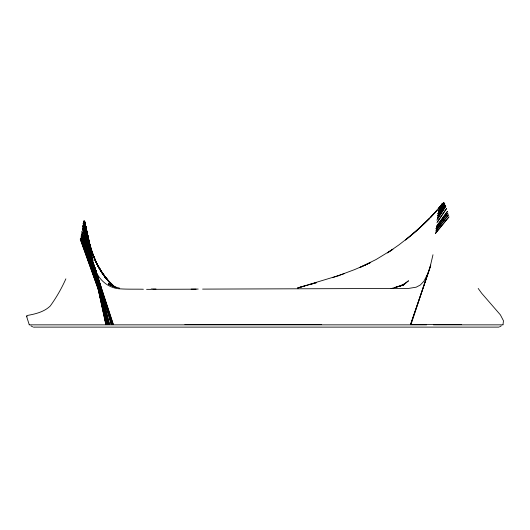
<?xml version="1.0" encoding="UTF-8"?>
<svg xmlns="http://www.w3.org/2000/svg" width="530" height="530" viewBox="0 0 530 530"><rect width="100%" height="100%" fill="white"/><g stroke="black" fill="none" stroke-linecap="round" stroke-linejoin="round"><path stroke-width="0.79" d="M503.023 324.599L503.46 320.763L500.386 314.86L481.677 293.276L478.192 288.446M432.983 254.764L429.697 268.723L410.545 324.599L430.744 265.099L410.949 324.599M428.485 272.261L423.947 281.191L420.31 285.027L416.143 287.2L408.676 288.419L202.606 289.108M424.119 223.753L429.784 218.294L418.031 229.569L437.217 210.331L430.227 217.85L442.868 203.262L438.621 211.304L442.868 203.262L438.946 208.058L442.57 203.54L438.409 211.609L441.053 205.653L441.967 204.242L438.409 211.715M438.429 211.589L441.053 205.653M65.872 278.846C61.593 288.406 56.365 297.595 50.198 306.068C44.069 311.938 35.523 313.979 27.427 315.443A398.076 10.593 2.5 0 0 26.5 316.105L29.196 324.599M438.615 211.132L441.358 205.123L438.529 211.099M439.039 210.152L441.967 204.242L439.741 207.217L442.272 203.871L438.953 208.157L442.57 203.54L438.529 211.662M438.409 212.391L443.438 202.924L438.708 211.609M438.568 212.298L443.716 202.884L438.403 212.245M437.873 213.683L443.988 202.95L438.608 212.252M437.614 215.988L444.816 203.924L437.535 215.922M437.621 217.929L445.445 205.296L437.475 217.85M436.852 220.135L445.803 206.203L437.647 218.671M436.925 222.819L446.585 208.476L437.674 221.381M436.428 226.767L447.459 211.351L436.674 226.005M439.741 207.217L441.662 204.66M436.031 228.867L447.929 213.02L435.938 228.774M435.72 231.173L448.44 214.842L436.177 230.338M435.461 233.492L448.99 216.81L435.315 233.392M423.748 224.097L405.503 240.024L417.368 230.139L411.585 234.975M402.714 285.604L404.569 284.08L402.535 285.557M404.118 284.371L408.557 280.774L402.568 285.14L405.781 283.232L400.488 285.942L403.694 284.484L394.678 287.638L401.104 285.75L391.074 288.605M411.161 235.353L399.05 244.794L387.41 252.909L392.916 249.246L376.075 259.521L359.671 267.59L370.748 262.43L365.13 265.093M499.538 326.864L501.281 325.857M365.336 264.993L354.497 269.637L338.021 275.792L344.109 273.692M332.436 277.7L338.61 275.587L297.575 287.989L316.456 282.669L309.838 284.531M298.118 287.79L304.333 286.087M196.093 289.181L152.633 289.307M184.904 324.599L321.551 324.599M410.399 324.599L461.325 324.599M29.196 324.85L426.59 324.85M433.427 324.85L503.023 324.85M33.377 327.116L34.642 327.116M35.119 327.116L498.876 327.116M143.385 289.241C135.885 289.049 128.366 289.353 120.873 288.89C107.616 288.678 96.957 278.336 93.883 265.808L113.327 324.599L94.466 266.603L107.086 324.599M119.548 288.128L113.42 286.485L108.749 284.232L116.494 287.492M30.925 325.857L32.655 326.864M112.049 285.816L108.418 283.663L111.472 285.783L108.524 283.696L110.571 285.385M27.162 316.808L26.566 316.337M115.666 287.724L112.691 285.292L114.566 286.836M114.414 286.737L107.497 280.052L114.222 286.657L108.06 280.575L111.267 284.365M114.46 286.836L106.563 278.78L99.521 268.823C103.695 275.653 108.769 281.927 114.824 287.18L108.908 281.47L103.463 274.891L108.908 281.47L114.222 286.657M114.606 286.902C106.742 280.191 100.687 271.605 96.175 262.343L102.827 273.97M114.288 286.896C106.272 279.939 100.157 271.069 95.711 261.476L99.832 269.28L106.47 279.171M114.202 286.843C102.515 276.494 94.989 262.277 90.623 247.45C94.949 262.323 102.694 276.309 114.189 286.829L108.027 280.575L114.261 286.756C104.304 277.826 97.136 266.126 92.505 253.645L95.42 260.76L92.081 252.141M108.06 280.575L113.314 285.822M109.71 282.55C103.92 276.349 99.382 269.101 95.711 261.476M105.291 277.177L101.184 271.34L96.824 263.536M103.741 275.269L106.02 278.522M94.022 257.229L97.719 265.358L102.336 273.096L107.08 279.33C97.109 267.809 91.763 253.188 88.278 238.566L88.49 239.58L84.687 221.52L90.988 250.511M93.684 256.884L97.474 265.265L93.055 255.129L93.684 256.884L88.397 239.964M93.055 255.129L95.42 260.767M98.978 291.149L80.255 239.037L99.468 292.706M98.871 290.261L80.58 237.977L98.766 290.261M98.401 287.697L81.117 235.883L98.216 287.697M92.266 252.916L89.365 243.694M93.956 265.04L91.405 257.202L112.228 324.599L101.866 289.844M97.202 283.093L81.527 233.756L97.851 285.438M95.566 276.514L81.878 231.577L97.785 285.18M96.049 278.091L96.765 280.45M93.154 260.621L89.384 247.98L92.101 257.461M97.626 275.627L98.805 279.575M99.746 282.735L100.925 286.684M95.486 269.306L111.313 324.599L98.123 277.621M90.133 246.384L88.272 239.845L88.927 242.15M92.087 256.123L88.51 243.383L90.57 251.346M94.049 269.704L82.415 228.331L96.705 280.84M94.943 272.884L95.612 275.269M97.142 282.43L97.792 284.815M93.479 267.034L82.753 226.264L96.679 280.628M93.896 268.637L94.526 271.035M94.486 266.477L109.531 324.599L98.673 281.317M92.392 262.92L82.899 225.27L98.779 290.155M92.796 264.523L94.009 269.326M94.413 270.929L96.228 278.137M91.637 253.267L87.013 234.83L91.114 251.664M96.056 270.896L96.659 273.301M97.666 277.309L98.269 279.714M95.022 267.69L108.889 324.599L96.003 271.062M92.154 255.076L86.383 231.106L91.326 251.882M95.499 269.459L108.604 324.599L96.082 271.4M96.142 278.005L83.157 223.375L99.918 295.674M91.67 252.863L85.84 227.873L92.101 254.473L84.999 223.077L88.112 237.818M95.996 271.4L108.411 324.599L95.97 270.883M92.068 254.049L85.383 225.19L91.544 252.446M100.289 297.284L101.038 300.497M94.983 267.677L107.848 324.599L95.519 269.81M96.645 280.37L83.395 221.666L106.073 324.599L83.528 220.93L105.821 324.599M84.429 220.487L89.934 246.311M93.353 262.456L106.623 324.599M84.687 221.52L86.602 231.053M155.986 289.002A181.127 3.326 -1.1 0 1 151.222 288.982M151.249 289.367A214.08 5.108 -1.6 0 1 146.572 289.34M191.125 289.142A72.113 0.662 -0.4 0 1 198.213 289.062M444.259 203.136L438.025 213.855L444.259 203.136"/></g></svg>
